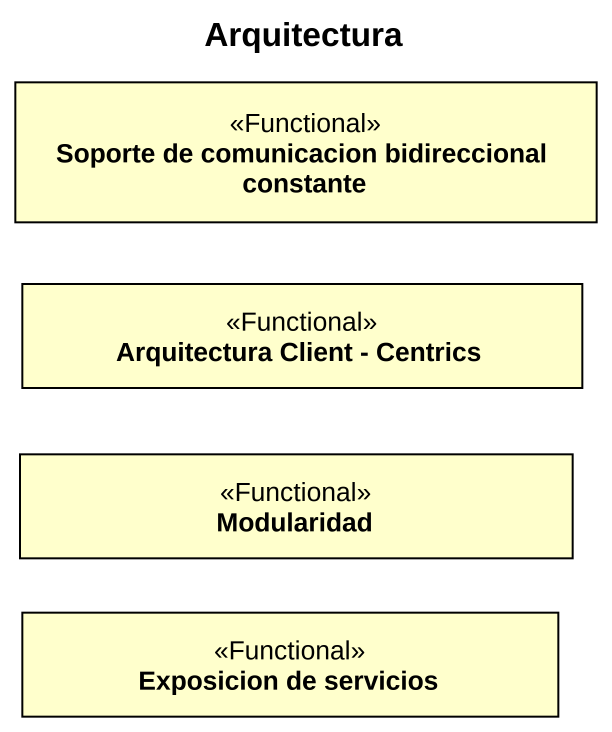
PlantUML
@startuml
title Arquitectura
hide circle
hide empty members
class "Soporte de comunicacion bidireccional constante" as Soporte_de_comunicacion <<Functional>>
class "Arquitectura Client - Centrics" as Arquitectura_Client_Centrics <<Functional>>
class Modularidad <<Functional>>
class "Exposicion de servicios" as Exposicion_de_servicios <<Functional>>
@enduml
